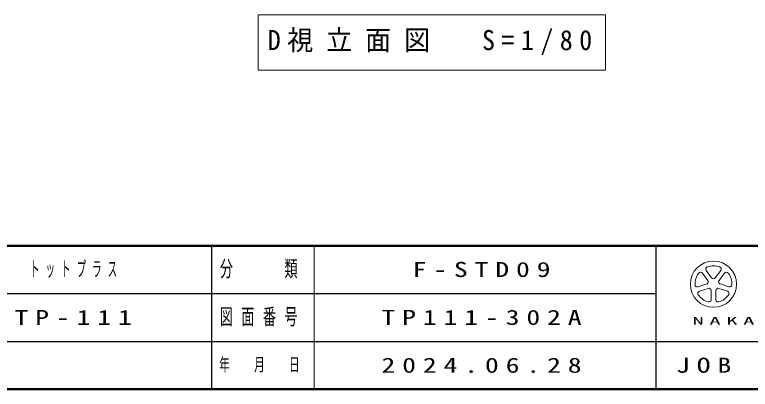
# Model space of a CAD drawing. Units: millimetres on the paper. Extents: x -385 to 0, y -594 to 267.
# Drawn here: x -163.8 to -56.2, y -297 to -242.2 of the extents above; entities that cross this region are included whole.
import ezdxf

# ---------------------------------------------------------------- set-up
doc = ezdxf.new("R2010")
doc.units = ezdxf.units.MM
doc.layers.add('1_80', color=70, linetype='Continuous', lineweight=13)
doc.layers.add('LY_3', color=7, linetype='Continuous', lineweight=13)
doc.layers.add('LY_5', color=7, linetype='Continuous')
doc.styles.add('ＭＳ ゴシック', font='')
doc.styles.get('ＭＳ ゴシック').set_extended_font_data('MS Gothic')

msp = doc.modelspace()

# ---------------------------------------------------------------- linework, layer by layer
at = {"layer": '1_80', "color": 7}
for p, q in [((-128.176, -242.223), (-128.176, -250.356)), ((-77.376, -242.223), (-128.176, -242.223)), ((-77.376, -250.356), (-77.376, -242.223)), ((-128.176, -250.356), (-77.376, -250.356))]:
    msp.add_line(p, q, dxfattribs=at)
at = {"layer": 'LY_3', "lineweight": 50}
for p, q in [((-385, -276), (0, -276)), ((-385, -297), (0, -297))]:
    msp.add_line(p, q, dxfattribs=at)
at = {"layer": 'LY_3', "color": 211, "lineweight": 25}
for p, q in [((-135, -276), (-135, -297)), ((-70, -276), (-70, -297)), ((-187.5, -283), (-70, -283)), ((-242.5, -290), (0, -290))]:
    msp.add_line(p, q, dxfattribs=at)
at = {"layer": 'LY_3'}
for p, q in [((-120, -276), (-120, -297)), ((-62.629, -279.607), (-61.844, -280.687)), ((-61.298, -280.687), (-60.513, -279.607)), ((-62.39, -281.083), (-63.175, -280.003)), ((-59.967, -280.003), (-60.752, -281.083)), ((-63.828, -282.015), (-62.559, -281.603)), ((-60.583, -281.603), (-59.313, -282.015)), ((-62.35, -282.245), (-63.62, -282.657)), ((-61.908, -283.901), (-61.908, -282.566)), ((-61.233, -282.566), (-61.233, -283.901)), ((-59.522, -282.657), (-60.792, -282.245))]:
    msp.add_line(p, q, dxfattribs=at)
msp.add_circle((-61.571, -281.637), 3.375, dxfattribs=at)
for centre, radius, start, end in [((-62.356, -279.408), 0.338, 109.39847, 215.99997), ((-61.571, -281.637), 2.7, 70.60155, 109.39847), ((-60.786, -279.408), 0.338, 324, 70.60155), ((-61.571, -281.637), 2.7, 142.60154, 181.39846), ((-63.448, -280.202), 0.338, 35.99999, 142.60154), ((-61.571, -280.488), 0.338, 215.99998, 324), ((-59.694, -280.202), 0.338, 37.39846, 143.99995), ((-61.571, -281.637), 2.7, 358.60155, 37.39847), ((-63.933, -281.694), 0.338, 181.39848, 287.99997), ((-62.663, -281.282), 0.338, 287.99998, 35.99999), ((-60.479, -281.282), 0.338, 143.99996, 251.99999), ((-59.209, -281.694), 0.338, 252.00001, 358.60156), ((-63.516, -282.978), 0.338, 107.99999, 214.60154), ((-62.246, -282.566), 0.338, 359.99997, 107.99999), ((-60.896, -282.566), 0.338, 71.99997, 179.99999), ((-59.626, -282.978), 0.338, 325.39847, 71.99996), ((-61.571, -281.637), 2.7, 214.60156, 253.39848), ((-62.246, -283.901), 0.338, 253.39847, 359.99997), ((-60.896, -283.901), 0.338, 179.99999, 286.60154), ((-61.571, -281.637), 2.7, 286.60155, 325.39847)]:
    msp.add_arc(centre, radius, start, end, dxfattribs=at)

# ---------------------------------------------------------------- texts
at = {"layer": '1_80', "color": 7, "insert": (-126.776, -246.289), "char_height": 2.933, "attachment_point": 4, "style": 'ＭＳ ゴシック'}
msp.add_mtext('\\T1.5;\\W0.95;D視立面図\u3000S=1/80', dxfattribs=at)
at = {"layer": 'LY_3', "color": 4, "attachment_point": 5, "style": 'ＭＳ ゴシック'}
for s, insert, char_height in [('\\T1.64;\\W0.6;分\u3000\u3000類', (-127.5, -279.5), 2.346), ('\\T1.64;\\W0.6;図面番号', (-127.5, -286.5), 2.346), ('\\T1.5;\\W2.2;NAKAMURA\\~MFG.CORPORATION', (-35, -287), 1.1), ('\\T1.64;\\W0.6;年\u3000月\u3000日', (-127.5, -293.5), 1.906), ('\\T1.5;\\W1.35;JOB', (-62.5, -293.5), 2.199)]:
    msp.add_mtext(s, dxfattribs=dict(at, insert=insert, char_height=char_height))
at = {"layer": 'LY_5', "char_height": 2.199, "attachment_point": 5, "style": 'ＭＳ ゴシック'}
for s, insert in [('\\T1.64;\\W0.45;トットプラス', (-154.75, -279.5)), ('\\T1.5;\\W1.35;F-STD09', (-95, -279.5)), ('\\T1.5;\\W1.35;TP-111', (-154.75, -286.5)), ('\\T1.5;\\W1.35;TP111-302A', (-95, -286.5)), ('\\T1.5;\\W1.35;2024.06.28', (-95, -293.5))]:
    msp.add_mtext(s, dxfattribs=dict(at, insert=insert))

doc.saveas('drawing.dxf')
